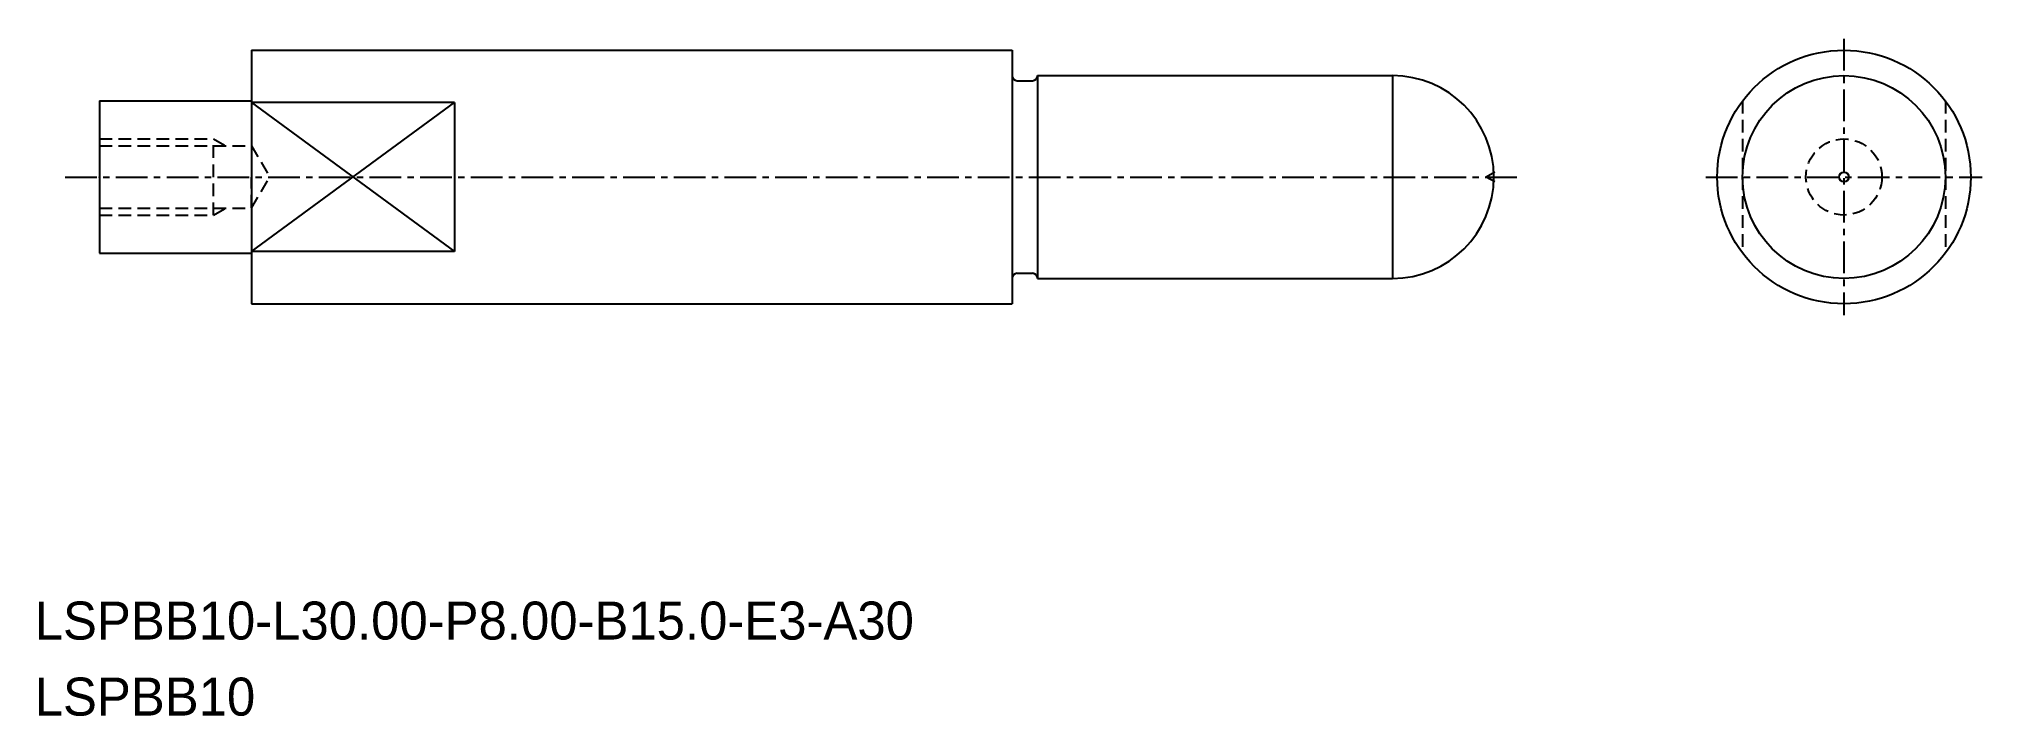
# Model space of a CAD drawing. Extents: x -1019.8 to -943.2, y -520 to -493.2.
import ezdxf

# ---------------------------------------------------------------- set-up
doc = ezdxf.new("R2010")
doc.units = 0
doc.linetypes.add('CENTER', pattern=[2, 1.25, -0.25, 0.25, -0.25])
doc.linetypes.add('DASHED', pattern=[0.75, 0.5, -0.25])
doc.layers.get('0').update_dxf_attribs({"linetype": 'CONTINUOUS'})
doc.layers.add('CENTER', color=1, linetype='CENTER')

msp = doc.modelspace()

# ---------------------------------------------------------------- linework, layer by layer
for p, q in [((-1011.42, -493.698), (-1011.42, -503.698)), ((-981.42, -493.698), (-981.42, -503.698)), ((-980.42, -494.698), (-980.42, -502.698)), ((-1017.42, -495.698), (-1011.42, -495.698)), ((-1017.42, -495.698), (-1017.42, -501.698)), ((-1003.42, -495.761), (-1011.42, -495.761)), ((-1003.42, -495.761), (-1003.42, -501.634)), ((-1017.42, -501.698), (-1011.42, -501.698)), ((-1003.42, -501.634), (-1011.42, -501.634))]:
    msp.add_line(p, q)
at = {"color": 7, "linetype": 'CONTINUOUS'}
for p, q in [((-1011.42, -493.698), (-981.42, -493.698)), ((-981.42, -494.688), (-981.42, -494.698)), ((-981.22, -494.898), (-980.62, -494.898)), ((-980.42, -494.698), (-980.42, -494.698)), ((-980.42, -494.698), (-966.42, -494.698)), ((-981.42, -502.708), (-981.42, -502.698)), ((-981.22, -502.498), (-980.62, -502.498)), ((-980.42, -502.698), (-966.42, -502.698)), ((-980.42, -502.698), (-980.42, -502.698)), ((-1011.42, -503.698), (-981.42, -503.698))]:
    msp.add_line(p, q, dxfattribs=at)
at = {"linetype": 'CONTINUOUS'}
msp.add_line((-966.42, -494.698), (-966.42, -502.698), dxfattribs=at)
at = {"color": 3}
for p, q in [((-1011.42, -495.761), (-1003.42, -501.634)), ((-1011.42, -501.634), (-1003.42, -495.761)), ((-962.381, -498.506), (-962.72, -498.698)), ((-962.381, -498.89), (-962.72, -498.698))]:
    msp.add_line(p, q, dxfattribs=at)
at = {"color": 3, "linetype": 'DASHED'}
for p, q in [((-952.612, -495.698), (-952.612, -501.698)), ((-944.612, -495.698), (-944.612, -501.698)), ((-1017.42, -497.198), (-1012.92, -497.198)), ((-1012.92, -500.198), (-1012.92, -497.198)), ((-1012.92, -497.198), (-1012.451, -497.468)), ((-1017.42, -497.468), (-1011.42, -497.468)), ((-1011.42, -497.468), (-1010.71, -498.698)), ((-1011.42, -497.498), (-1011.42, -498.698)), ((-1011.42, -499.898), (-1011.42, -498.698)), ((-1011.42, -499.927), (-1010.71, -498.698)), ((-1017.42, -499.927), (-1011.42, -499.927)), ((-1017.42, -500.198), (-1012.92, -500.198)), ((-1012.92, -500.198), (-1012.451, -499.927))]:
    msp.add_line(p, q, dxfattribs=at)
at = {"linetype": 'CONTINUOUS'}
msp.add_circle((-948.612, -498.698), 5, dxfattribs=at)
for radius in [4, 0.192]:
    msp.add_circle((-948.612, -498.698), radius)
at = {"color": 3, "linetype": 'DASHED'}
msp.add_circle((-948.612, -498.698), 1.5, dxfattribs=at)
at = {"color": 7, "linetype": 'CONTINUOUS'}
for centre, start, end in [((-981.22, -494.698), 180, 270), ((-980.62, -494.698), 270, 0), ((-981.22, -502.698), 90, 180), ((-980.62, -502.698), 0, 90)]:
    msp.add_arc(centre, 0.2, start, end, dxfattribs=at)
msp.add_arc((-966.42, -498.698), 4, 270, 90)
msp.add_point((-1017.42, -498.698), dxfattribs=at)
at = {"layer": 'CENTER', "color": 1, "linetype": 'CENTER'}
for p, q in [((-948.612, -493.248), (-948.612, -504.148)), ((-1018.769, -498.698), (-961.342, -498.698)), ((-954.062, -498.698), (-943.162, -498.698))]:
    msp.add_line(p, q, dxfattribs=at)

# ---------------------------------------------------------------- texts
for s, p in [('LSPBB10-L30.00-P8.00-B15.0-E3-A30', (-1019.974, -516.947)), ('LSPBB10', (-1019.974, -519.947))]:
    msp.add_text(s, height=1.5).set_placement(p)

doc.saveas('drawing.dxf')
